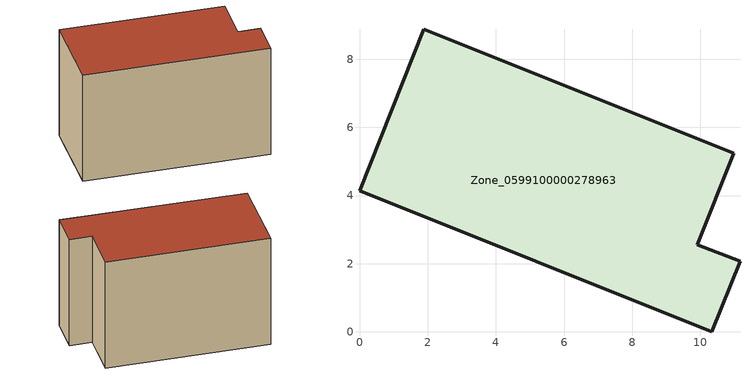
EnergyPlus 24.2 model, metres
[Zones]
Zone_0599100000278963
 floor ground (C_G): 0,4.14 1.89,8.88 10.98,5.24 9.91,2.56 11.16,2.07 10.33,0 z0.51
 wall outside (C_F): 1.89,8.88 0,4.14 10.33,0 11.16,2.07 9.91,2.56 10.98,5.24 1.89,8.88 z0.51:7.63
 roof outside (C_R): 0,4.14 10.33,0 11.16,2.07 9.91,2.56 10.98,5.24 1.89,8.88 z7.63
[BUILDING]
Pand.0599100000278963: North Axis=0; Terrain=City; Loads Convergence Tolerance Value=0.04; Temperature Convergence Tolerance Value=0.4; Solar Distribution=FullExterior; Maximum Number of Warmup Days=25; Minimum Number of Warmup Days=1
[Site:Location]
Rotterdam.The.Hague.AP_ZH_NLD Design_Conditions: Latitude=51.96; Longitude=4.45; Time Zone=1; Elevation=-4.5
[SITE:GROUNDTEMPERATURE:BUILDINGSURFACE]
18, 18, 18, 18, 18, 18, 18, 18, 18, 18, 18, 18
[MATERIAL] Thermal Absorptance=0.9; Solar Absorptance=0.7; Visible Absorptance=0.7
Name | Roughness | Thickness | Conductivity | Density | Specific Heat
G.TI.1975-1991 | MediumSmooth | 0.15 | 0.288461 | 540 | 1210
F.TI.1975-1991 | Rough | 0.3 | 0.230769 | 1920 | 840
R.TI.1975-1991 | MediumRough | 0.2 | 0.153846 | 1500 | 1000
[CONSTRUCTION]
C_G: G.TI.1975-1991
C_F: F.TI.1975-1991
C_R: R.TI.1975-1991
[ZONE]
Zone_0599100000278963: Type=1; Multiplier=1; Ceiling Height=Autocalculate; Volume=Autocalculate; Floor Area=autocalculate; Part of Total Floor Area=Yes
[ZONEINFILTRATION:DESIGNFLOWRATE]
Infil_Zone_0599100000278963: Zone or ZoneList or Space or SpaceList=Zone_0599100000278963; Schedule=AlwaysOn; Design Flow Rate Calculation Method=Flow/Area; Flow Rate per Floor Area=0.003; Constant Term Coefficient=1; Temperature Term Coefficient=0; Velocity Term Coefficient=0; Velocity Squared Term Coefficient=0
[HVACTEMPLATE:ZONE:IDEALLOADSAIRSYSTEM]
Zone_0599100000278963: Maximum Heating Supply Air Temperature=50; Minimum Cooling Supply Air Temperature=13; Maximum Heating Supply Air Humidity Ratio=0.0156; Minimum Cooling Supply Air Humidity Ratio=0.0077; Heating Limit=NoLimit; Cooling Limit=NoLimit; Dehumidification Control Type=ConstantSensibleHeatRatio; Cooling Sensible Heat Ratio=0.7; Dehumidification Setpoint=60; Humidification Control Type=None; Humidification Setpoint=30; Outdoor Air Method=None; Outdoor Air Flow Rate per Person=0.00944; Outdoor Air Flow Rate per Zone Floor Area=0; Outdoor Air Flow Rate per Zone=0; Demand Controlled Ventilation Type=None; Outdoor Air Economizer Type=NoEconomizer; Heat Recovery Type=None; Sensible Heat Recovery Effectiveness=0.7; Latent Heat Recovery Effectiveness=0.65
[ZONECONTROL:THERMOSTAT]
ThermostatControl_Zone_0599100000278963: Zone or ZoneList=Zone_0599100000278963; Control Type Schedule=DualSetpointControlType; Control 1=Thermostat_Zone_0599100000278963; Temperature Difference Between Cutout And Setpoint=0
[THERMOSTATSETPOINT:DUALSETPOINT]
Thermostat_Zone_0599100000278963: Heating Setpoint Temperature Schedule=HeatingSetpoint_Zone_0599100000278963; Cooling Setpoint Temperature Schedule=CoolingSetpoint_Zone_0599100000278963
[SCHEDULE:COMPACT]
HeatingSetpoint_Zone_0599100000278963: Through: 12/31, For: AllDays, Until: 24:00, 21
CoolingSetpoint_Zone_0599100000278963: Through: 12/31, For: AllDays, Until: 24:00, 24
DualSetpointControlType: Through: 12/31, For: AllDays, Until: 24:00, 4
AlwaysOn: Through: 12/31, For: AllDays, Until: 24:00, 1
